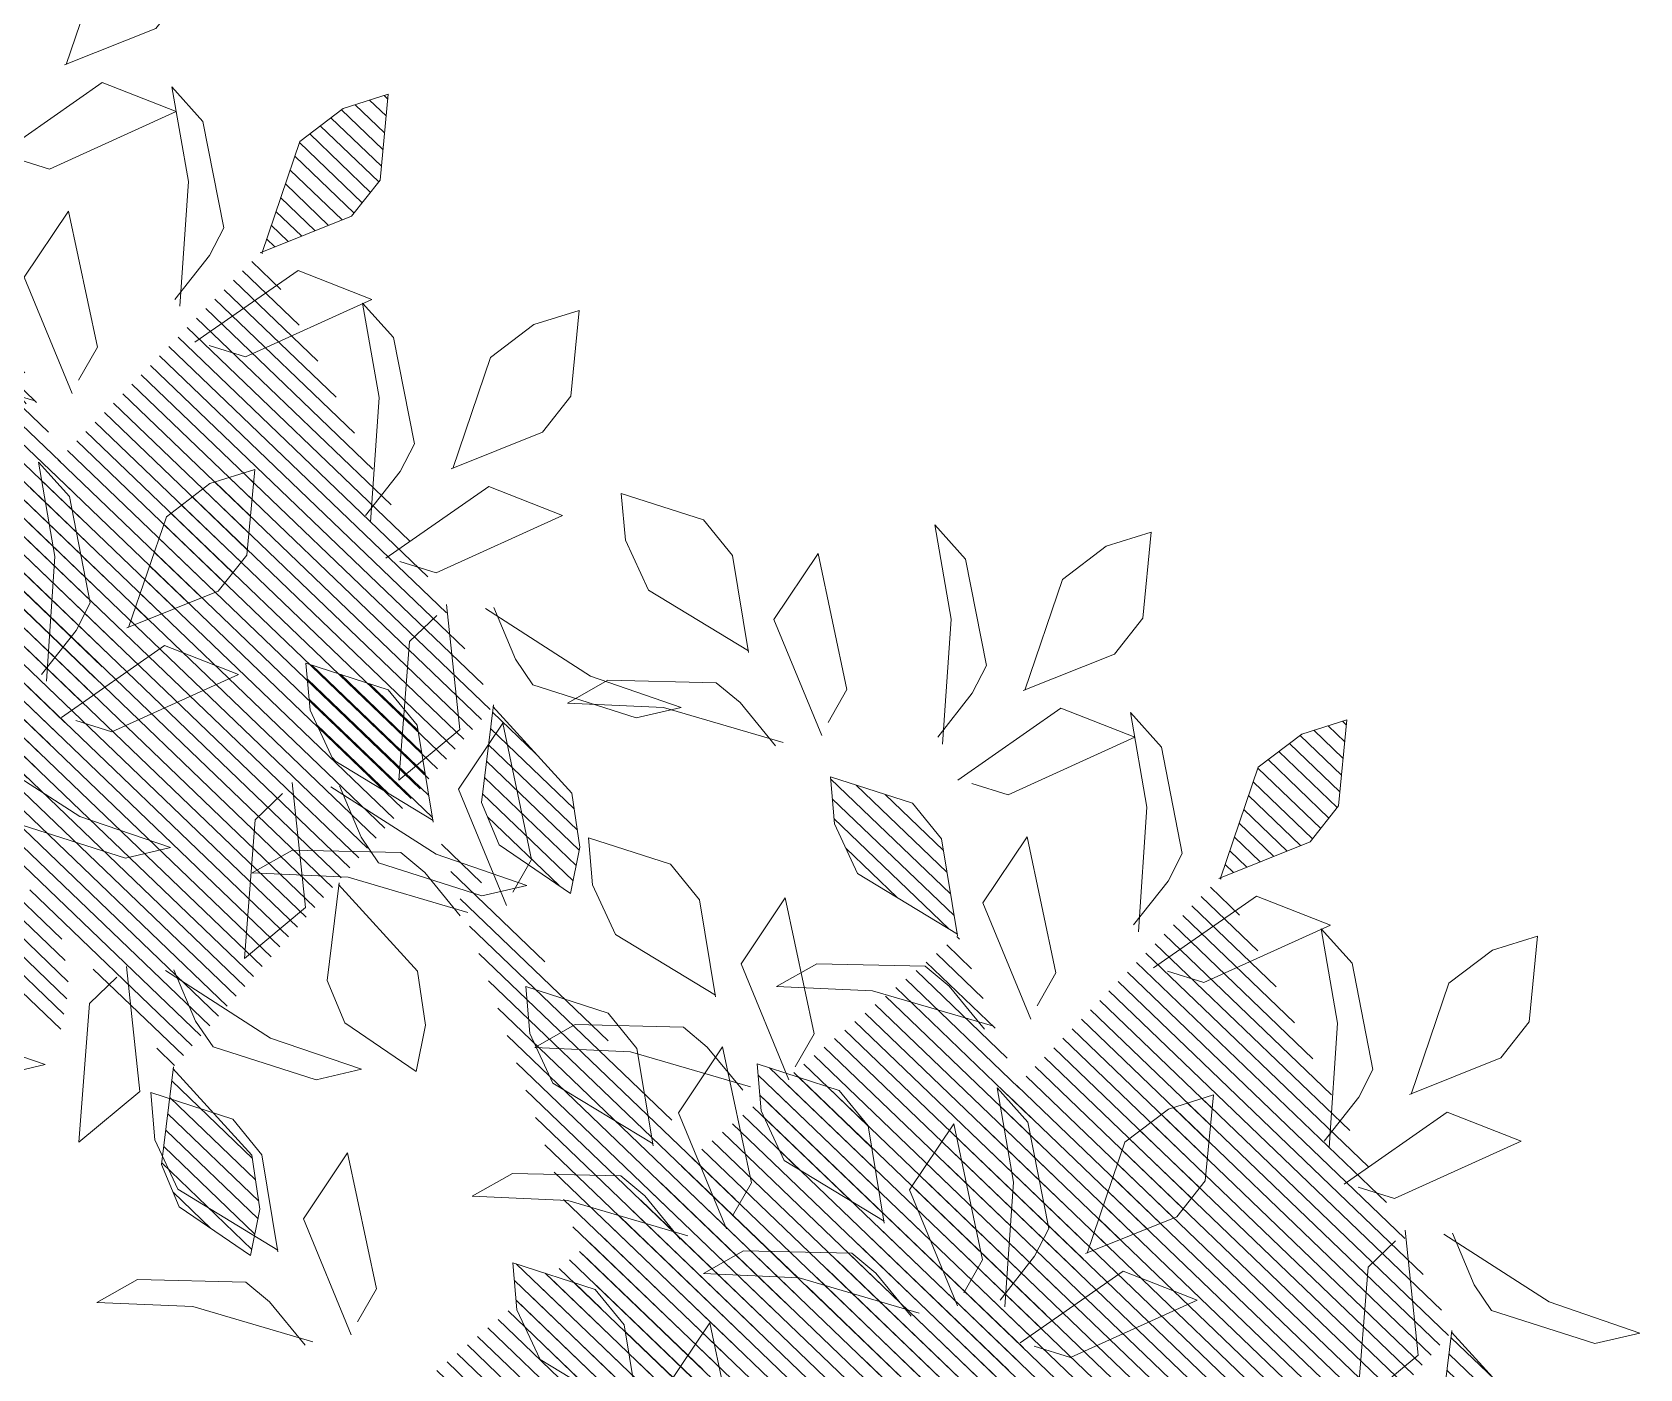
# Model space of a CAD drawing. Header units: centimetres. Extents: x 10874 to 13644, y 2279 to 4271.
# Drawn here: x 12184.83 to 12197.47, y 3119.89 to 3130.41 of the extents above; entities that cross this region are included whole.
import ezdxf

# ---------------------------------------------------------------- set-up
doc = ezdxf.new("R2010")
doc.units = ezdxf.units.CM
doc.header["$MEASUREMENT"] = 0
doc.layers.add('250', color=250, linetype='Continuous')
pattern_1 = [(45, (-1654802.583758, 54995.853821), (-0.0105615167031, 0.0105615167031), [])]
pattern_2 = [(45, (-1654801.513832, 54996.583929), (-0.0105615167031, 0.0105615167031), [])]

# ---------------------------------------------------------------- blocks, each defined once
blk = doc.blocks.new('U1')
at = {"lineweight": 0}
h = blk.add_hatch(dxfattribs=at)
h.set_pattern_fill('ANSI31', color=63, scale=0.11949, style=0)
h.set_pattern_definition(pattern_2)
edge = h.paths.add_edge_path()
edge.add_line((-2359702.9032, 78422.6832), (-2359702.8873, 78422.7934))
edge.add_line((-2359702.8873, 78422.7934), (-2359702.8553, 78422.8342))
edge.add_line((-2359702.8553, 78422.8342), (-2359702.763, 78422.8662))
edge.add_line((-2359702.763, 78422.8662), (-2359702.7665, 78422.8129))
edge.add_line((-2359702.7665, 78422.8129), (-2359702.7914, 78422.7562))
edge.add_line((-2359702.7914, 78422.7562), (-2359702.9032, 78422.6852))
edge.add_line((-2359703.1841, 78422.9027), (-2359703.1681, 78423.0129))
edge.add_line((-2359703.1681, 78423.0129), (-2359703.1362, 78423.0537))
edge.add_line((-2359703.1362, 78423.0537), (-2359703.0438, 78423.0856))
edge.add_line((-2359703.0438, 78423.0856), (-2359703.0474, 78423.0324))
edge.add_line((-2359703.0474, 78423.0324), (-2359703.0722, 78422.9756))
edge.add_line((-2359703.0722, 78422.9756), (-2359703.1841, 78422.9046))
edge.add_line((-2359703.5705, 78423.2847), (-2359703.6747, 78423.324))
edge.add_line((-2359703.6747, 78423.324), (-2359703.7077, 78423.364))
edge.add_line((-2359703.7077, 78423.364), (-2359703.719, 78423.461))
edge.add_line((-2359703.719, 78423.461), (-2359703.6678, 78423.4461))
edge.add_line((-2359703.6678, 78423.4461), (-2359703.6177, 78423.4096))
edge.add_line((-2359703.6177, 78423.4096), (-2359703.5725, 78423.2851))
edge.add_line((-2359703.8238, 78422.7678), (-2359703.808, 78422.6575))
edge.add_line((-2359703.808, 78422.6575), (-2359703.8271, 78422.6093))
edge.add_line((-2359703.8271, 78422.6093), (-2359703.9067, 78422.5527))
edge.add_line((-2359703.9067, 78422.5527), (-2359703.9183, 78422.6047))
edge.add_line((-2359703.9183, 78422.6047), (-2359703.9105, 78422.6662))
edge.add_line((-2359703.9105, 78422.6662), (-2359703.8232, 78422.7659))
edge.add_line((-2359703.4534, 78422.3657), (-2359703.4376, 78422.2554))
edge.add_line((-2359703.4376, 78422.2554), (-2359703.4567, 78422.2072))
edge.add_line((-2359703.4567, 78422.2072), (-2359703.5363, 78422.1505))
edge.add_line((-2359703.5363, 78422.1505), (-2359703.5479, 78422.2026))
edge.add_line((-2359703.5479, 78422.2026), (-2359703.5401, 78422.2641))
edge.add_line((-2359703.5401, 78422.2641), (-2359703.4528, 78422.3638))
edge.add_line((-2359702.683, 78423.3664), (-2359702.667, 78423.4766))
edge.add_line((-2359702.667, 78423.4766), (-2359702.6351, 78423.5175))
edge.add_line((-2359702.6351, 78423.5175), (-2359702.5428, 78423.5494))
edge.add_line((-2359702.5428, 78423.5494), (-2359702.5463, 78423.4962))
edge.add_line((-2359702.5463, 78423.4962), (-2359702.5712, 78423.4394))
edge.add_line((-2359702.5712, 78423.4394), (-2359702.683, 78423.3684))
h = blk.add_hatch(dxfattribs=at)
h.set_pattern_fill('ANSI31', color=41, scale=0.11949, style=0)
h.set_pattern_definition(pattern_2)
edge = h.paths.add_edge_path()
edge.add_line((-2359703.2736, 78423.2257), (-2359703.2576, 78423.336))
edge.add_line((-2359703.2576, 78423.336), (-2359703.2257, 78423.3768))
edge.add_line((-2359703.2257, 78423.3768), (-2359703.1333, 78423.4087))
edge.add_line((-2359703.1333, 78423.4087), (-2359703.1369, 78423.3555))
edge.add_line((-2359703.1369, 78423.3555), (-2359703.1617, 78423.2987))
edge.add_line((-2359703.1617, 78423.2987), (-2359703.2736, 78423.2277))
edge.add_line((-2359703.4109, 78422.8634), (-2359703.5151, 78422.9027))
edge.add_line((-2359703.5151, 78422.9027), (-2359703.5481, 78422.9427))
edge.add_line((-2359703.5481, 78422.9427), (-2359703.5594, 78423.0398))
edge.add_line((-2359703.5594, 78423.0398), (-2359703.5082, 78423.0248))
edge.add_line((-2359703.5082, 78423.0248), (-2359703.4581, 78422.9883))
edge.add_line((-2359703.4581, 78422.9883), (-2359703.4128, 78422.8638))
edge.add_line((-2359703.2427, 78422.621), (-2359703.2269, 78422.5107))
edge.add_line((-2359703.2269, 78422.5107), (-2359703.246, 78422.4625))
edge.add_line((-2359703.246, 78422.4625), (-2359703.3256, 78422.4059))
edge.add_line((-2359703.3256, 78422.4059), (-2359703.3372, 78422.4579))
edge.add_line((-2359703.3372, 78422.4579), (-2359703.3294, 78422.5194))
edge.add_line((-2359703.3294, 78422.5194), (-2359703.2421, 78422.6191))
edge.add_line((-2359702.5083, 78422.6146), (-2359702.4925, 78422.5043))
edge.add_line((-2359702.4925, 78422.5043), (-2359702.5117, 78422.4562))
edge.add_line((-2359702.5117, 78422.4562), (-2359702.5912, 78422.3995))
edge.add_line((-2359702.5912, 78422.3995), (-2359702.6028, 78422.4515))
edge.add_line((-2359702.6028, 78422.4515), (-2359702.595, 78422.513))
edge.add_line((-2359702.595, 78422.513), (-2359702.5077, 78422.6127))
at = {"lineweight": 0, "true_color": 0x6c822b}
h = blk.add_hatch(dxfattribs=at)
h.set_pattern_fill('ANSI31', color=67, scale=0.11949, style=0)
h.set_pattern_definition(pattern_1)
edge = h.paths.add_edge_path()
edge.add_line((-2359703.9731, 78421.9531), (-2359703.9572, 78422.0633))
edge.add_line((-2359703.9572, 78422.0633), (-2359703.9252, 78422.1041))
edge.add_line((-2359703.9252, 78422.1041), (-2359703.8329, 78422.1361))
edge.add_line((-2359703.8329, 78422.1361), (-2359703.8364, 78422.0828))
edge.add_line((-2359703.8364, 78422.0828), (-2359703.8613, 78422.0261))
edge.add_line((-2359703.8613, 78422.0261), (-2359703.9732, 78421.9551))
edge.add_line((-2359704.254, 78422.1725), (-2359704.2381, 78422.2828))
edge.add_line((-2359704.2381, 78422.2828), (-2359704.2061, 78422.3236))
edge.add_line((-2359704.2061, 78422.3236), (-2359704.1138, 78422.3555))
edge.add_line((-2359704.1138, 78422.3555), (-2359704.1173, 78422.3023))
edge.add_line((-2359704.1173, 78422.3023), (-2359704.1422, 78422.2455))
edge.add_line((-2359704.1422, 78422.2455), (-2359704.254, 78422.1745))
edge.add_line((-2359704.6405, 78422.5546), (-2359704.7447, 78422.5939))
edge.add_line((-2359704.7447, 78422.5939), (-2359704.7776, 78422.6339))
edge.add_line((-2359704.7776, 78422.6339), (-2359704.789, 78422.7309))
edge.add_line((-2359704.789, 78422.7309), (-2359704.7377, 78422.716))
edge.add_line((-2359704.7377, 78422.716), (-2359704.6876, 78422.6795))
edge.add_line((-2359704.6876, 78422.6795), (-2359704.6424, 78422.555))
edge.add_line((-2359704.8937, 78422.0377), (-2359704.8779, 78421.9274))
edge.add_line((-2359704.8779, 78421.9274), (-2359704.897, 78421.8792))
edge.add_line((-2359704.897, 78421.8792), (-2359704.9766, 78421.8225))
edge.add_line((-2359704.9766, 78421.8225), (-2359704.9882, 78421.8746))
edge.add_line((-2359704.9882, 78421.8746), (-2359704.9804, 78421.9361))
edge.add_line((-2359704.9804, 78421.9361), (-2359704.8931, 78422.0358))
edge.add_line((-2359704.5233, 78421.6356), (-2359704.5075, 78421.5253))
edge.add_line((-2359704.5075, 78421.5253), (-2359704.5267, 78421.4771))
edge.add_line((-2359704.5267, 78421.4771), (-2359704.6062, 78421.4204))
edge.add_line((-2359704.6062, 78421.4204), (-2359704.6178, 78421.4725))
edge.add_line((-2359704.6178, 78421.4725), (-2359704.61, 78421.534))
edge.add_line((-2359704.61, 78421.534), (-2359704.5227, 78421.6337))
edge.add_line((-2359703.7529, 78422.6363), (-2359703.737, 78422.7465))
edge.add_line((-2359703.737, 78422.7465), (-2359703.705, 78422.7873))
edge.add_line((-2359703.705, 78422.7873), (-2359703.6127, 78422.8193))
edge.add_line((-2359703.6127, 78422.8193), (-2359703.6162, 78422.7661))
edge.add_line((-2359703.6162, 78422.7661), (-2359703.6411, 78422.7093))
edge.add_line((-2359703.6411, 78422.7093), (-2359703.753, 78422.6383))
h = blk.add_hatch(dxfattribs=at)
h.set_pattern_fill('ANSI31', color=67, scale=0.11949, style=0)
h.set_pattern_definition(pattern_1)
edge = h.paths.add_edge_path()
edge.add_line((-2359704.3435, 78422.4956), (-2359704.3275, 78422.6059))
edge.add_line((-2359704.3275, 78422.6059), (-2359704.2956, 78422.6467))
edge.add_line((-2359704.2956, 78422.6467), (-2359704.2033, 78422.6786))
edge.add_line((-2359704.2033, 78422.6786), (-2359704.2068, 78422.6254))
edge.add_line((-2359704.2068, 78422.6254), (-2359704.2317, 78422.5686))
edge.add_line((-2359704.2317, 78422.5686), (-2359704.3435, 78422.4976))
edge.add_line((-2359704.4808, 78422.1333), (-2359704.585, 78422.1726))
edge.add_line((-2359704.585, 78422.1726), (-2359704.618, 78422.2126))
edge.add_line((-2359704.618, 78422.2126), (-2359704.6293, 78422.3097))
edge.add_line((-2359704.6293, 78422.3097), (-2359704.5781, 78422.2947))
edge.add_line((-2359704.5781, 78422.2947), (-2359704.528, 78422.2582))
edge.add_line((-2359704.528, 78422.2582), (-2359704.4827, 78422.1337))
edge.add_line((-2359704.3126, 78421.8909), (-2359704.2968, 78421.7806))
edge.add_line((-2359704.2968, 78421.7806), (-2359704.3159, 78421.7324))
edge.add_line((-2359704.3159, 78421.7324), (-2359704.3955, 78421.6757))
edge.add_line((-2359704.3955, 78421.6757), (-2359704.4071, 78421.7278))
edge.add_line((-2359704.4071, 78421.7278), (-2359704.3993, 78421.7893))
edge.add_line((-2359704.3993, 78421.7893), (-2359704.312, 78421.889))
edge.add_line((-2359703.5782, 78421.8845), (-2359703.5624, 78421.7742))
edge.add_line((-2359703.5624, 78421.7742), (-2359703.5816, 78421.7261))
edge.add_line((-2359703.5816, 78421.7261), (-2359703.6612, 78421.6694))
edge.add_line((-2359703.6612, 78421.6694), (-2359703.6728, 78421.7214))
edge.add_line((-2359703.6728, 78421.7214), (-2359703.6649, 78421.7829))
edge.add_line((-2359703.6649, 78421.7829), (-2359703.5776, 78421.8826))
at = {"color": 67, "lineweight": 0, "true_color": 0x6c822b}
for points in [[(-2359703.3534, 78423.5017), (-2359703.4576, 78423.541), (-2359703.4906, 78423.581), (-2359703.5019, 78423.678), (-2359703.4507, 78423.6631), (-2359703.4006, 78423.6266), (-2359703.3554, 78423.5021)], [(-2359703.3619, 78423.1448), (-2359703.384, 78423.1816), (-2359703.3546, 78423.3361), (-2359703.303, 78423.2625), (-2359703.3546, 78423.13)], [(-2359703.7813, 78423.0358), (-2359703.8855, 78423.0751), (-2359703.9184, 78423.1151), (-2359703.9298, 78423.2121), (-2359703.8785, 78423.1972), (-2359703.8284, 78423.1607), (-2359703.7832, 78423.0362)], [(-2359703.302, 78423.1194), (-2359703.2629, 78423.1691), (-2359703.2363, 78423.1922), (-2359703.1138, 78423.1975), (-2359703.0676, 78423.1727), (-2359703.1759, 78423.1656), (-2359703.3109, 78423.123)], [(-2359703.3132, 78422.8128), (-2359703.3533, 78422.8616), (-2359703.3701, 78422.8926), (-2359703.3489, 78423.0134), (-2359703.3147, 78423.0531), (-2359703.3311, 78422.9458), (-2359703.3186, 78422.8049)], [(-2359703.7529, 78422.6363), (-2359703.737, 78422.7465), (-2359703.705, 78422.7873), (-2359703.6127, 78422.8193), (-2359703.6162, 78422.7661), (-2359703.6411, 78422.7093), (-2359703.753, 78422.6383)], [(-2359704.142, 78422.7149), (-2359704.103, 78422.7646), (-2359704.0764, 78422.7876), (-2359703.9538, 78422.7929), (-2359703.9077, 78422.7681), (-2359704.016, 78422.761), (-2359704.1509, 78422.7184)], [(-2359703.8238, 78422.7678), (-2359703.808, 78422.6575), (-2359703.8271, 78422.6093), (-2359703.9067, 78422.5527), (-2359703.9183, 78422.6047), (-2359703.9105, 78422.6662), (-2359703.8232, 78422.7659)], [(-2359704.5428, 78422.5039), (-2359704.5829, 78422.5528), (-2359704.5997, 78422.5837), (-2359704.5785, 78422.7045), (-2359704.5443, 78422.7442), (-2359704.5607, 78422.637), (-2359704.5482, 78422.496)], [(-2359704.3633, 78422.6679), (-2359704.404, 78422.6542), (-2359704.5486, 78422.7163), (-2359704.4656, 78422.7508), (-2359704.3473, 78422.6719)], [(-2359703.8413, 78422.5553), (-2359703.8634, 78422.5921), (-2359703.8339, 78422.7467), (-2359703.7824, 78422.6731), (-2359703.8339, 78422.5406)], [(-2359703.2454, 78422.731), (-2359703.2688, 78422.6723), (-2359703.2879, 78422.6426), (-2359703.4039, 78422.603), (-2359703.4552, 78422.6138), (-2359703.3533, 78422.6511), (-2359703.2358, 78422.7301)], [(-2359703.6477, 78422.6799), (-2359703.6711, 78422.6212), (-2359703.6902, 78422.5916), (-2359703.8062, 78422.5519), (-2359703.8575, 78422.5627), (-2359703.7556, 78422.6001), (-2359703.6381, 78422.679)], [(-2359703.583, 78422.6725), (-2359703.5515, 78422.6434), (-2359703.5361, 78422.4868), (-2359703.6063, 78422.5429), (-2359703.5942, 78422.6846)], [(-2359704.3435, 78422.4956), (-2359704.3275, 78422.6059), (-2359704.2956, 78422.6467), (-2359704.2033, 78422.6786), (-2359704.2068, 78422.6254), (-2359704.2317, 78422.5686), (-2359704.3435, 78422.4976)], [(-2359704.0684, 78422.4322), (-2359704.0525, 78422.5425), (-2359704.0205, 78422.5833), (-2359703.9282, 78422.6152), (-2359703.9317, 78422.562), (-2359703.9566, 78422.5052), (-2359704.0684, 78422.4342)], [(-2359703.7814, 78422.53), (-2359703.7423, 78422.5797), (-2359703.7157, 78422.6028), (-2359703.5932, 78422.6081), (-2359703.547, 78422.5833), (-2359703.6553, 78422.5762), (-2359703.7902, 78422.5336)], [(-2359704.4319, 78422.4147), (-2359704.4539, 78422.4515), (-2359704.4245, 78422.606), (-2359704.3729, 78422.5324), (-2359704.4245, 78422.3999)], [(-2359703.645, 78422.5699), (-2359703.6292, 78422.4597), (-2359703.6483, 78422.4115), (-2359703.7279, 78422.3548), (-2359703.7395, 78422.4069), (-2359703.7317, 78422.4684), (-2359703.6444, 78422.568)], [(-2359704.5804, 78422.4509), (-2359704.6211, 78422.4372), (-2359704.7657, 78422.4993), (-2359704.6827, 78422.5337), (-2359704.5645, 78422.4549)], [(-2359704.1568, 78422.3513), (-2359704.1789, 78422.3881), (-2359704.1494, 78422.5427), (-2359704.0979, 78422.469), (-2359704.1494, 78422.3366)], [(-2359704.7535, 78422.255), (-2359704.7936, 78422.3038), (-2359704.8104, 78422.3348), (-2359704.7892, 78422.4556), (-2359704.755, 78422.4953), (-2359704.7714, 78422.388), (-2359704.7589, 78422.2471)], [(-2359703.3915, 78422.4683), (-2359703.3599, 78422.4392), (-2359703.3445, 78422.2826), (-2359703.4148, 78422.3387), (-2359703.4027, 78422.4803)], [(-2359703.0985, 78422.4884), (-2359703.1219, 78422.4297), (-2359703.141, 78422.4001), (-2359703.257, 78422.3604), (-2359703.3083, 78422.3712), (-2359703.2064, 78422.4086), (-2359703.089, 78422.4875)], [(-2359704.3719, 78422.3893), (-2359704.3329, 78422.439), (-2359704.3062, 78422.4621), (-2359704.1837, 78422.4674), (-2359704.1376, 78422.4426), (-2359704.2459, 78422.4355), (-2359704.3808, 78422.3929)], [(-2359703.4561, 78422.4756), (-2359703.4795, 78422.417), (-2359703.4986, 78422.3873), (-2359703.6146, 78422.3476), (-2359703.6659, 78422.3585), (-2359703.564, 78422.3958), (-2359703.4466, 78422.4747)], [(-2359703.9942, 78422.2653), (-2359703.9782, 78422.3755), (-2359703.9463, 78422.4163), (-2359703.8539, 78422.4483), (-2359703.8575, 78422.3951), (-2359703.8824, 78422.3383), (-2359703.9942, 78422.2673)], [(-2359704.0969, 78422.326), (-2359704.0578, 78422.3757), (-2359704.0312, 78422.3987), (-2359703.9087, 78422.4041), (-2359703.8625, 78422.3792), (-2359703.9708, 78422.3721), (-2359704.1057, 78422.3295)], [(-2359704.0825, 78422.1843), (-2359704.1046, 78422.2211), (-2359704.0752, 78422.3757), (-2359704.0236, 78422.3021), (-2359704.0752, 78422.1696)], [(-2359704.254, 78422.1725), (-2359704.2381, 78422.2828), (-2359704.2061, 78422.3236), (-2359704.1138, 78422.3555), (-2359704.1173, 78422.3023), (-2359704.1422, 78422.2455), (-2359704.254, 78422.1745)], [(-2359703.4534, 78422.3657), (-2359703.4376, 78422.2554), (-2359703.4567, 78422.2072), (-2359703.5363, 78422.1505), (-2359703.5479, 78422.2026), (-2359703.5401, 78422.2641), (-2359703.4528, 78422.3638)], [(-2359703.5673, 78422.154), (-2359703.5514, 78422.2642), (-2359703.5194, 78422.305), (-2359703.4271, 78422.337), (-2359703.4307, 78422.2837), (-2359703.4555, 78422.227), (-2359703.5674, 78422.156)], [(-2359704.3831, 78422.0827), (-2359704.4233, 78422.1315), (-2359704.4401, 78422.1625), (-2359704.4189, 78422.2833), (-2359704.3847, 78422.323), (-2359704.4011, 78422.2157), (-2359704.3885, 78422.0747)], [(-2359704.4808, 78422.1333), (-2359704.585, 78422.1726), (-2359704.618, 78422.2126), (-2359704.6293, 78422.3097), (-2359704.5781, 78422.2947), (-2359704.528, 78422.2582), (-2359704.4827, 78422.1337)], [(-2359704.3424, 78422.0916), (-2359704.3644, 78422.1284), (-2359704.335, 78422.283), (-2359704.2834, 78422.2093), (-2359704.335, 78422.0769)], [(-2359703.6557, 78422.073), (-2359703.6778, 78422.1098), (-2359703.6483, 78422.2644), (-2359703.5968, 78422.1908), (-2359703.6483, 78422.0583)], [(-2359704.0226, 78422.159), (-2359703.9836, 78422.2087), (-2359703.9569, 78422.2318), (-2359703.8344, 78422.2371), (-2359703.7883, 78422.2123), (-2359703.8966, 78422.2052), (-2359704.0315, 78422.1626)], [(-2359704.8318, 78422.1403), (-2359704.8002, 78422.1112), (-2359704.7848, 78421.9546), (-2359704.855, 78422.0107), (-2359704.843, 78422.1523)], [(-2359704.2824, 78422.0663), (-2359704.2434, 78422.116), (-2359704.2167, 78422.139), (-2359704.0942, 78422.1444), (-2359704.0481, 78422.1195), (-2359704.1564, 78422.1124), (-2359704.2913, 78422.0698)], [(-2359703.9731, 78421.9531), (-2359703.9572, 78422.0633), (-2359703.9252, 78422.1041), (-2359703.8329, 78422.1361), (-2359703.8364, 78422.0828), (-2359703.8613, 78422.0261), (-2359703.9732, 78421.9551)], [(-2359703.5958, 78422.0477), (-2359703.5567, 78422.0974), (-2359703.5301, 78422.1205), (-2359703.4076, 78422.1258), (-2359703.3614, 78422.101), (-2359703.4697, 78422.0939), (-2359703.6047, 78422.0513)], [(-2359704.4208, 78422.0296), (-2359704.4615, 78422.0159), (-2359704.6061, 78422.078), (-2359704.5231, 78422.1125), (-2359704.4048, 78422.0336)], [(-2359704.0615, 78421.8721), (-2359704.0836, 78421.9089), (-2359704.0541, 78422.0635), (-2359704.0026, 78421.9899), (-2359704.0541, 78421.8574)]]:
    blk.add_lwpolyline(points, dxfattribs=at)
at = {"color": 63, "lineweight": 0}
for points in [[(-2359703.4109, 78422.8634), (-2359703.5151, 78422.9027), (-2359703.5481, 78422.9427), (-2359703.5594, 78423.0398), (-2359703.5082, 78423.0248), (-2359703.4581, 78422.9883), (-2359703.4128, 78422.8638)], [(-2359703.7618, 78422.8704), (-2359703.7302, 78422.8413), (-2359703.7149, 78422.6847), (-2359703.7851, 78422.7408), (-2359703.773, 78422.8824)], [(-2359703.8265, 78422.8778), (-2359703.8499, 78422.8191), (-2359703.869, 78422.7894), (-2359703.985, 78422.7498), (-2359704.0363, 78422.7606), (-2359703.9344, 78422.7979), (-2359703.8169, 78422.8769)], [(-2359703.3508, 78422.7597), (-2359703.3915, 78422.7461), (-2359703.5361, 78422.8081), (-2359703.4532, 78422.8426), (-2359703.3349, 78422.7637)]]:
    blk.add_lwpolyline(points, dxfattribs=at)
at = {"layer": '250', "lineweight": 0}
for points in [[(-2359703.2934, 78423.398), (-2359703.3341, 78423.3843), (-2359703.4787, 78423.4464), (-2359703.3957, 78423.4809), (-2359703.2774, 78423.402)], [(-2359703.4729, 78423.234), (-2359703.513, 78423.2829), (-2359703.5298, 78423.3138), (-2359703.5086, 78423.4346), (-2359703.4744, 78423.4744), (-2359703.4908, 78423.3671), (-2359703.4782, 78423.2261)], [(-2359703.5705, 78423.2847), (-2359703.6747, 78423.324), (-2359703.7077, 78423.364), (-2359703.719, 78423.461), (-2359703.6678, 78423.4461), (-2359703.6177, 78423.4096), (-2359703.5725, 78423.2851)], [(-2359703.5105, 78423.181), (-2359703.5512, 78423.1673), (-2359703.6958, 78423.2294), (-2359703.6128, 78423.2639), (-2359703.4945, 78423.185)], [(-2359703.6836, 78422.9851), (-2359703.7237, 78423.0339), (-2359703.7405, 78423.0649), (-2359703.7193, 78423.1857), (-2359703.6851, 78423.2254), (-2359703.7015, 78423.1181), (-2359703.689, 78422.9772)], [(-2359703.7212, 78422.932), (-2359703.7619, 78422.9184), (-2359703.9065, 78422.9804), (-2359703.8235, 78423.0149), (-2359703.7053, 78422.9361)], [(-2359704.1136, 78422.8211), (-2359704.0977, 78422.9314), (-2359704.0657, 78422.9722), (-2359703.9734, 78423.0041), (-2359703.9769, 78422.9509), (-2359704.0018, 78422.8941), (-2359704.1136, 78422.8231)], [(-2359704.3257, 78422.7209), (-2359704.3658, 78422.7698), (-2359704.3826, 78422.8008), (-2359704.3614, 78422.9215), (-2359704.3272, 78422.9613), (-2359704.3436, 78422.854), (-2359704.3311, 78422.713)], [(-2359704.4233, 78422.7716), (-2359704.5276, 78422.8109), (-2359704.5605, 78422.8509), (-2359704.5718, 78422.9479), (-2359704.5206, 78422.933), (-2359704.4705, 78422.8965), (-2359704.4253, 78422.772)], [(-2359704.202, 78422.7402), (-2359704.2241, 78422.777), (-2359704.1946, 78422.9316), (-2359704.1431, 78422.8579), (-2359704.1946, 78422.7255)], [(-2359704.6405, 78422.5546), (-2359704.7447, 78422.5939), (-2359704.7776, 78422.6339), (-2359704.789, 78422.7309), (-2359704.7377, 78422.716), (-2359704.6876, 78422.6795), (-2359704.6424, 78422.555)], [(-2359704.8512, 78422.3057), (-2359704.9554, 78422.345), (-2359704.9884, 78422.385), (-2359704.9997, 78422.482), (-2359704.9485, 78422.4671), (-2359704.8983, 78422.4306), (-2359704.8531, 78422.306)], [(-2359704.7911, 78422.2019), (-2359704.8318, 78422.1883), (-2359704.9764, 78422.2503), (-2359704.8935, 78422.2848), (-2359704.7752, 78422.2059)], [(-2359704.8964, 78422.1477), (-2359704.9198, 78422.089), (-2359704.9389, 78422.0593), (-2359705.0549, 78422.0196), (-2359705.1062, 78422.0305), (-2359705.0043, 78422.0678), (-2359704.8869, 78422.1468)], [(-2359704.8937, 78422.0377), (-2359704.8779, 78421.9274), (-2359704.897, 78421.8792), (-2359704.9766, 78421.8225), (-2359704.9882, 78421.8746), (-2359704.9804, 78421.9361), (-2359704.8931, 78422.0358)]]:
    blk.add_lwpolyline(points, dxfattribs=at)

msp = doc.modelspace()

# ---------------------------------------------------------------- block references
at = {"extrusion": (7.374e-13, 3.02e-14, -1), "xscale": 6.952506840120427, "yscale": 6.952506840120427, "zscale": 6.952506840120427, "rotation": 358.8247405303607}
msp.add_blockref('U1', (16379034.121, -878490.772, 0), dxfattribs=at)

doc.saveas('drawing.dxf')
